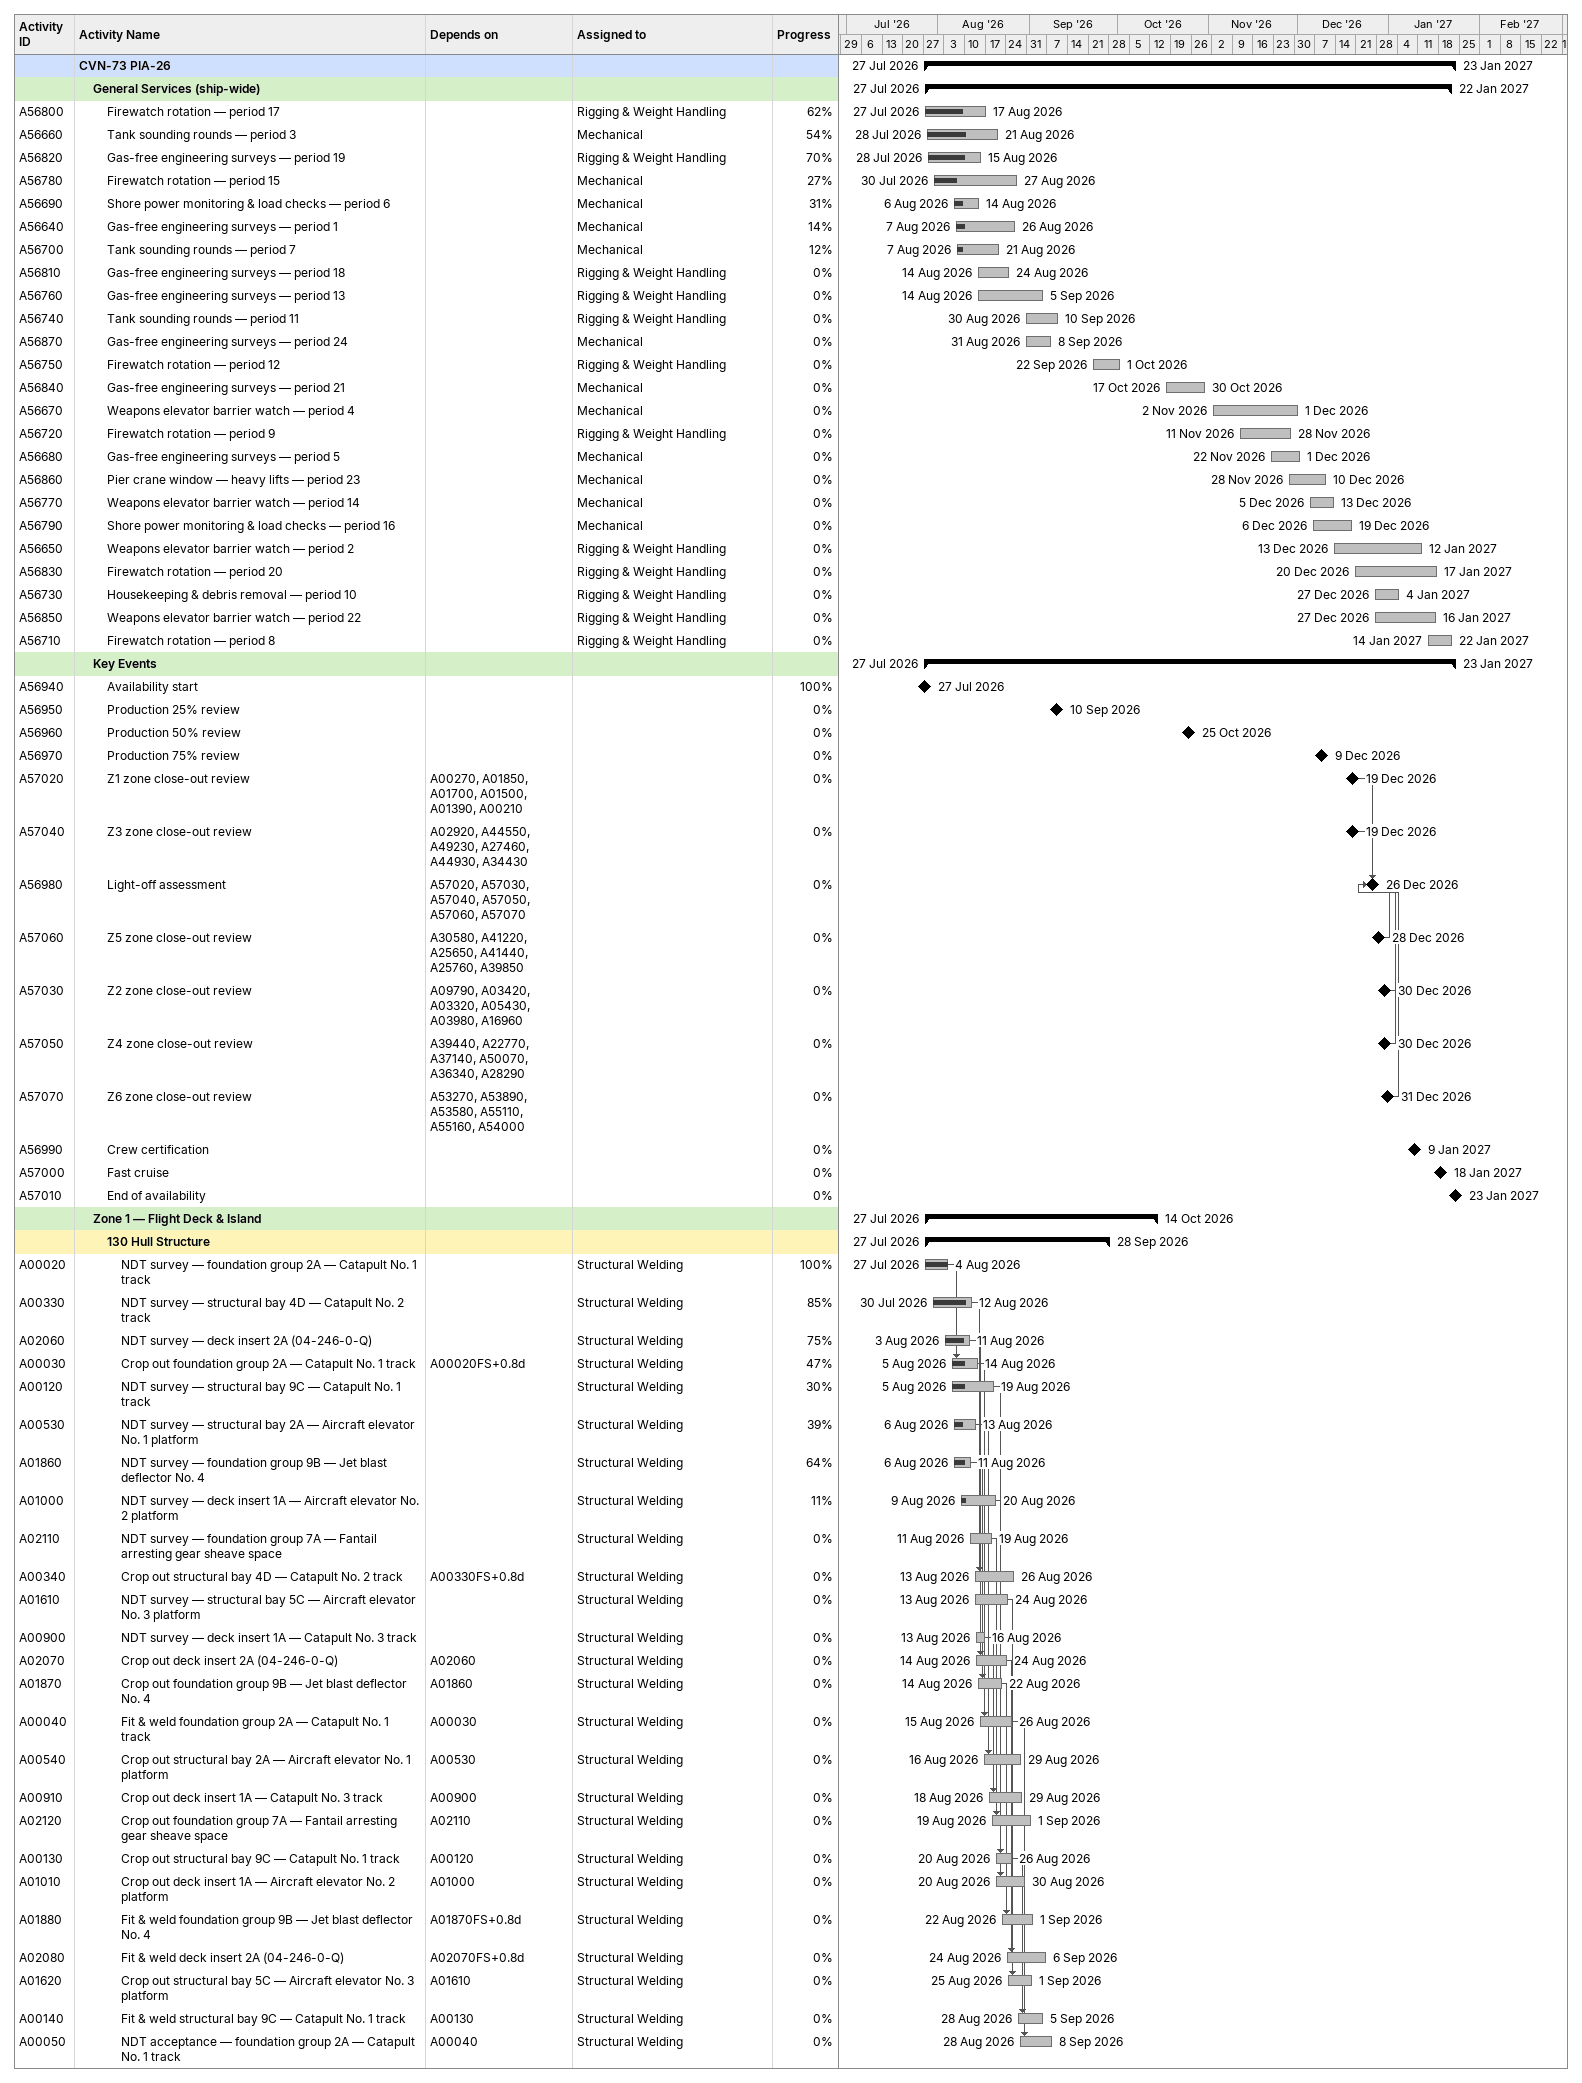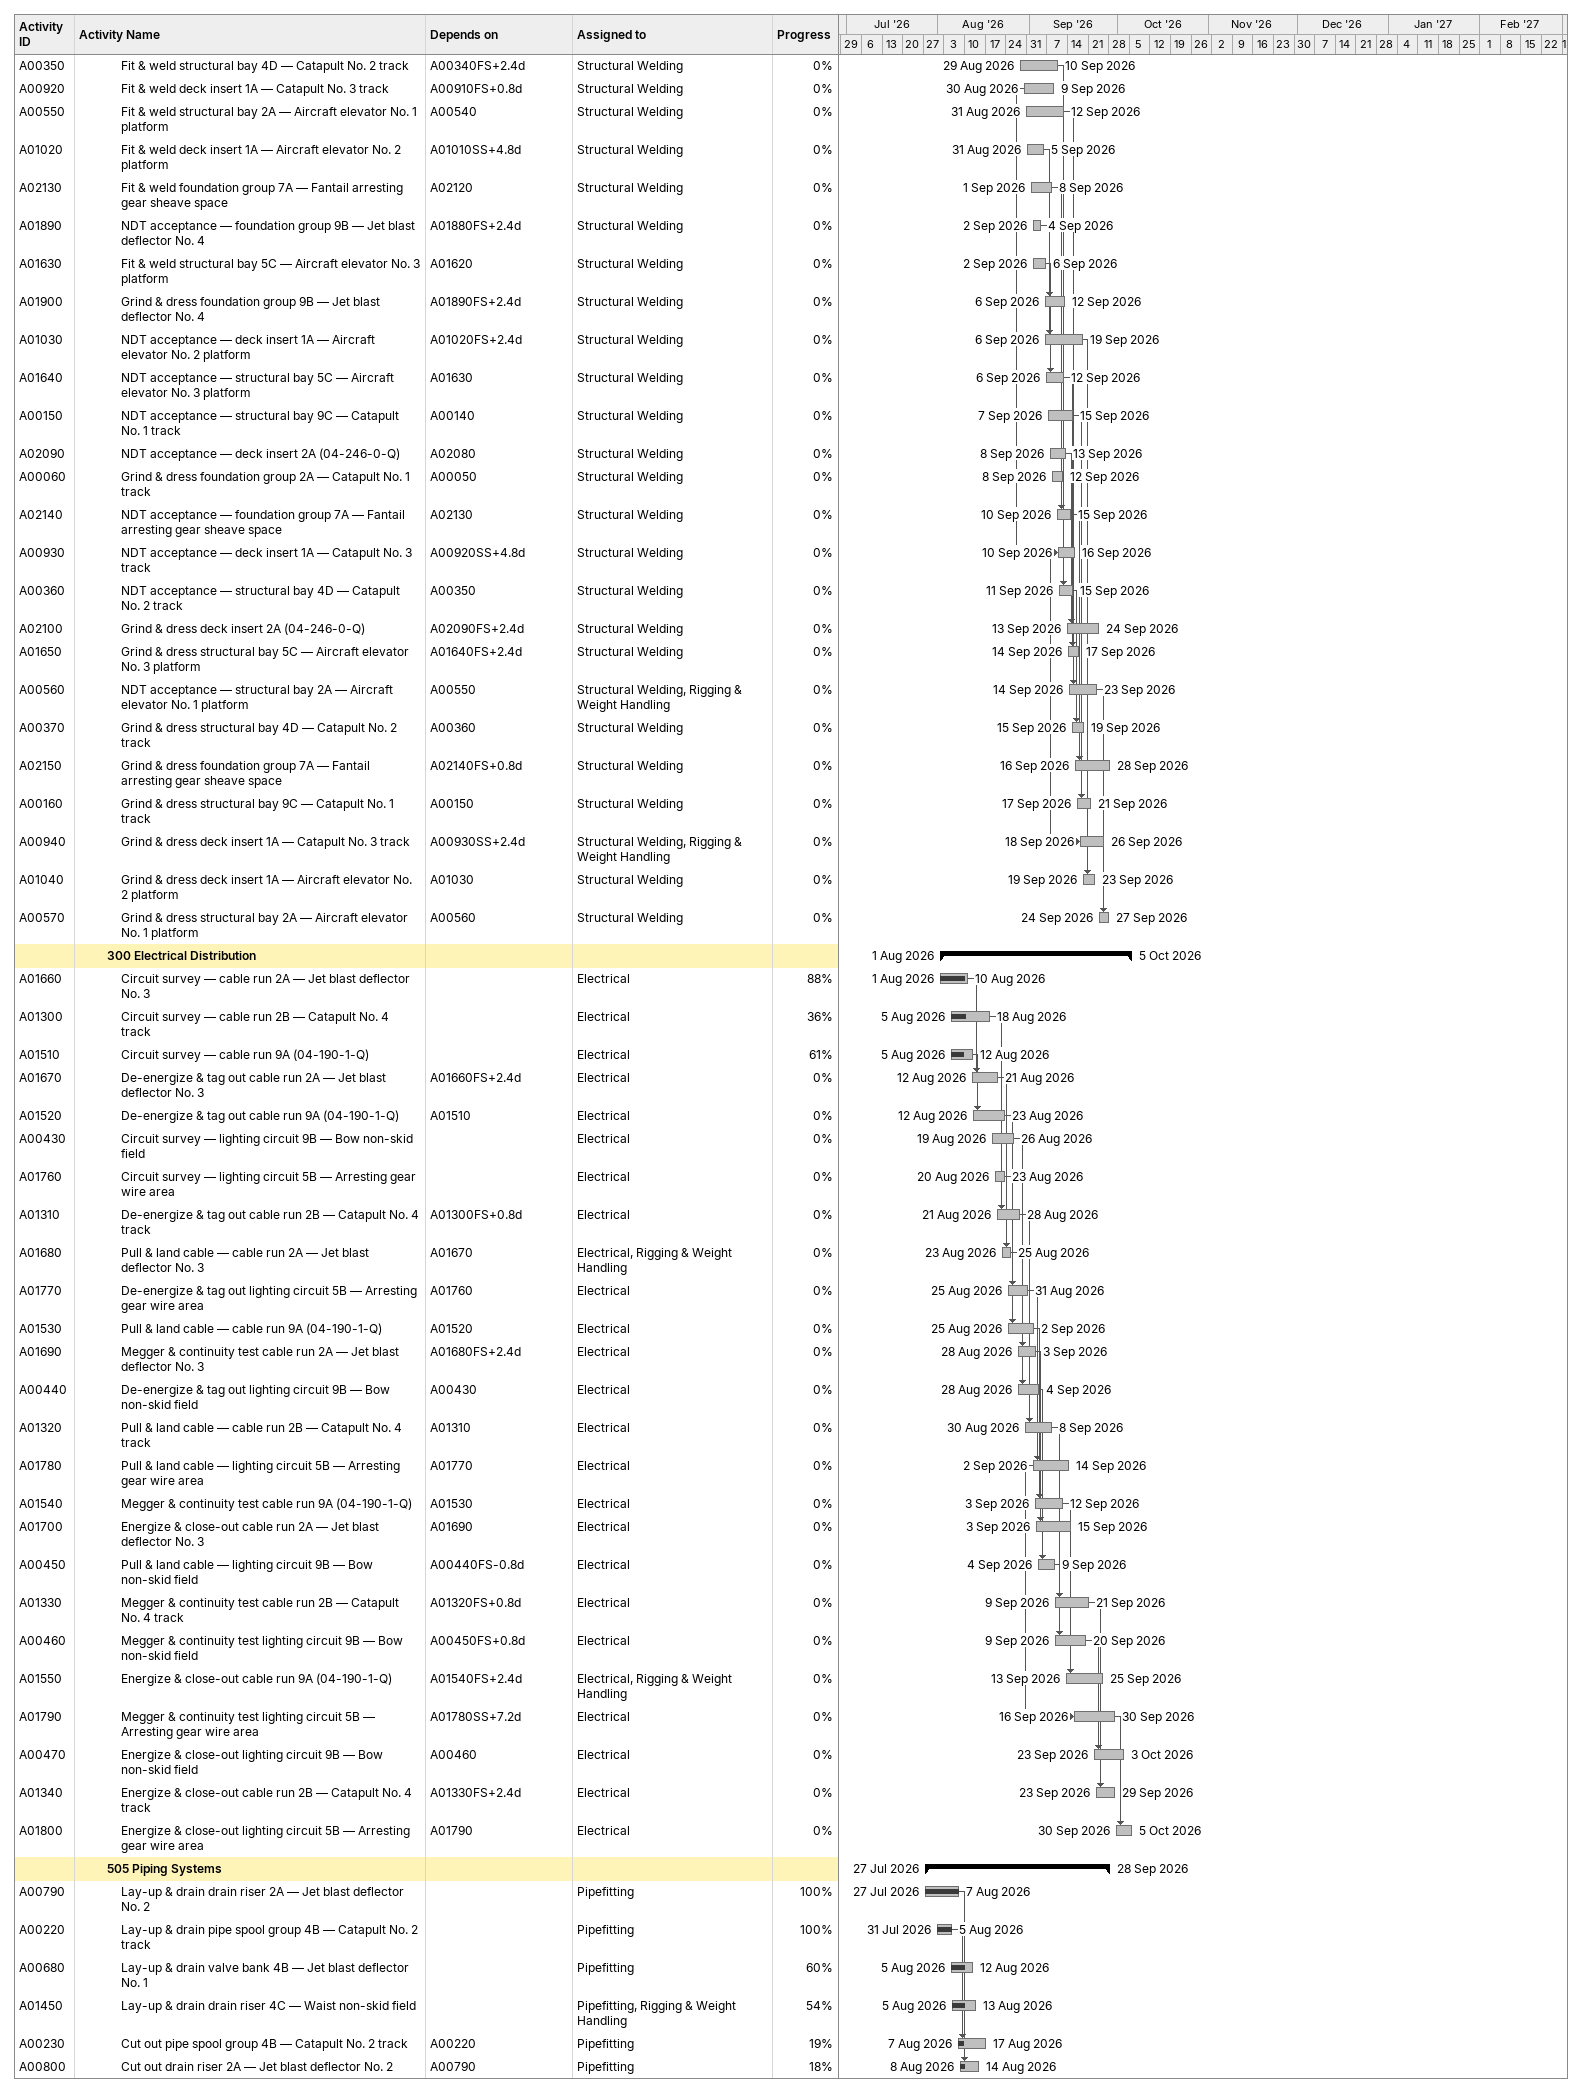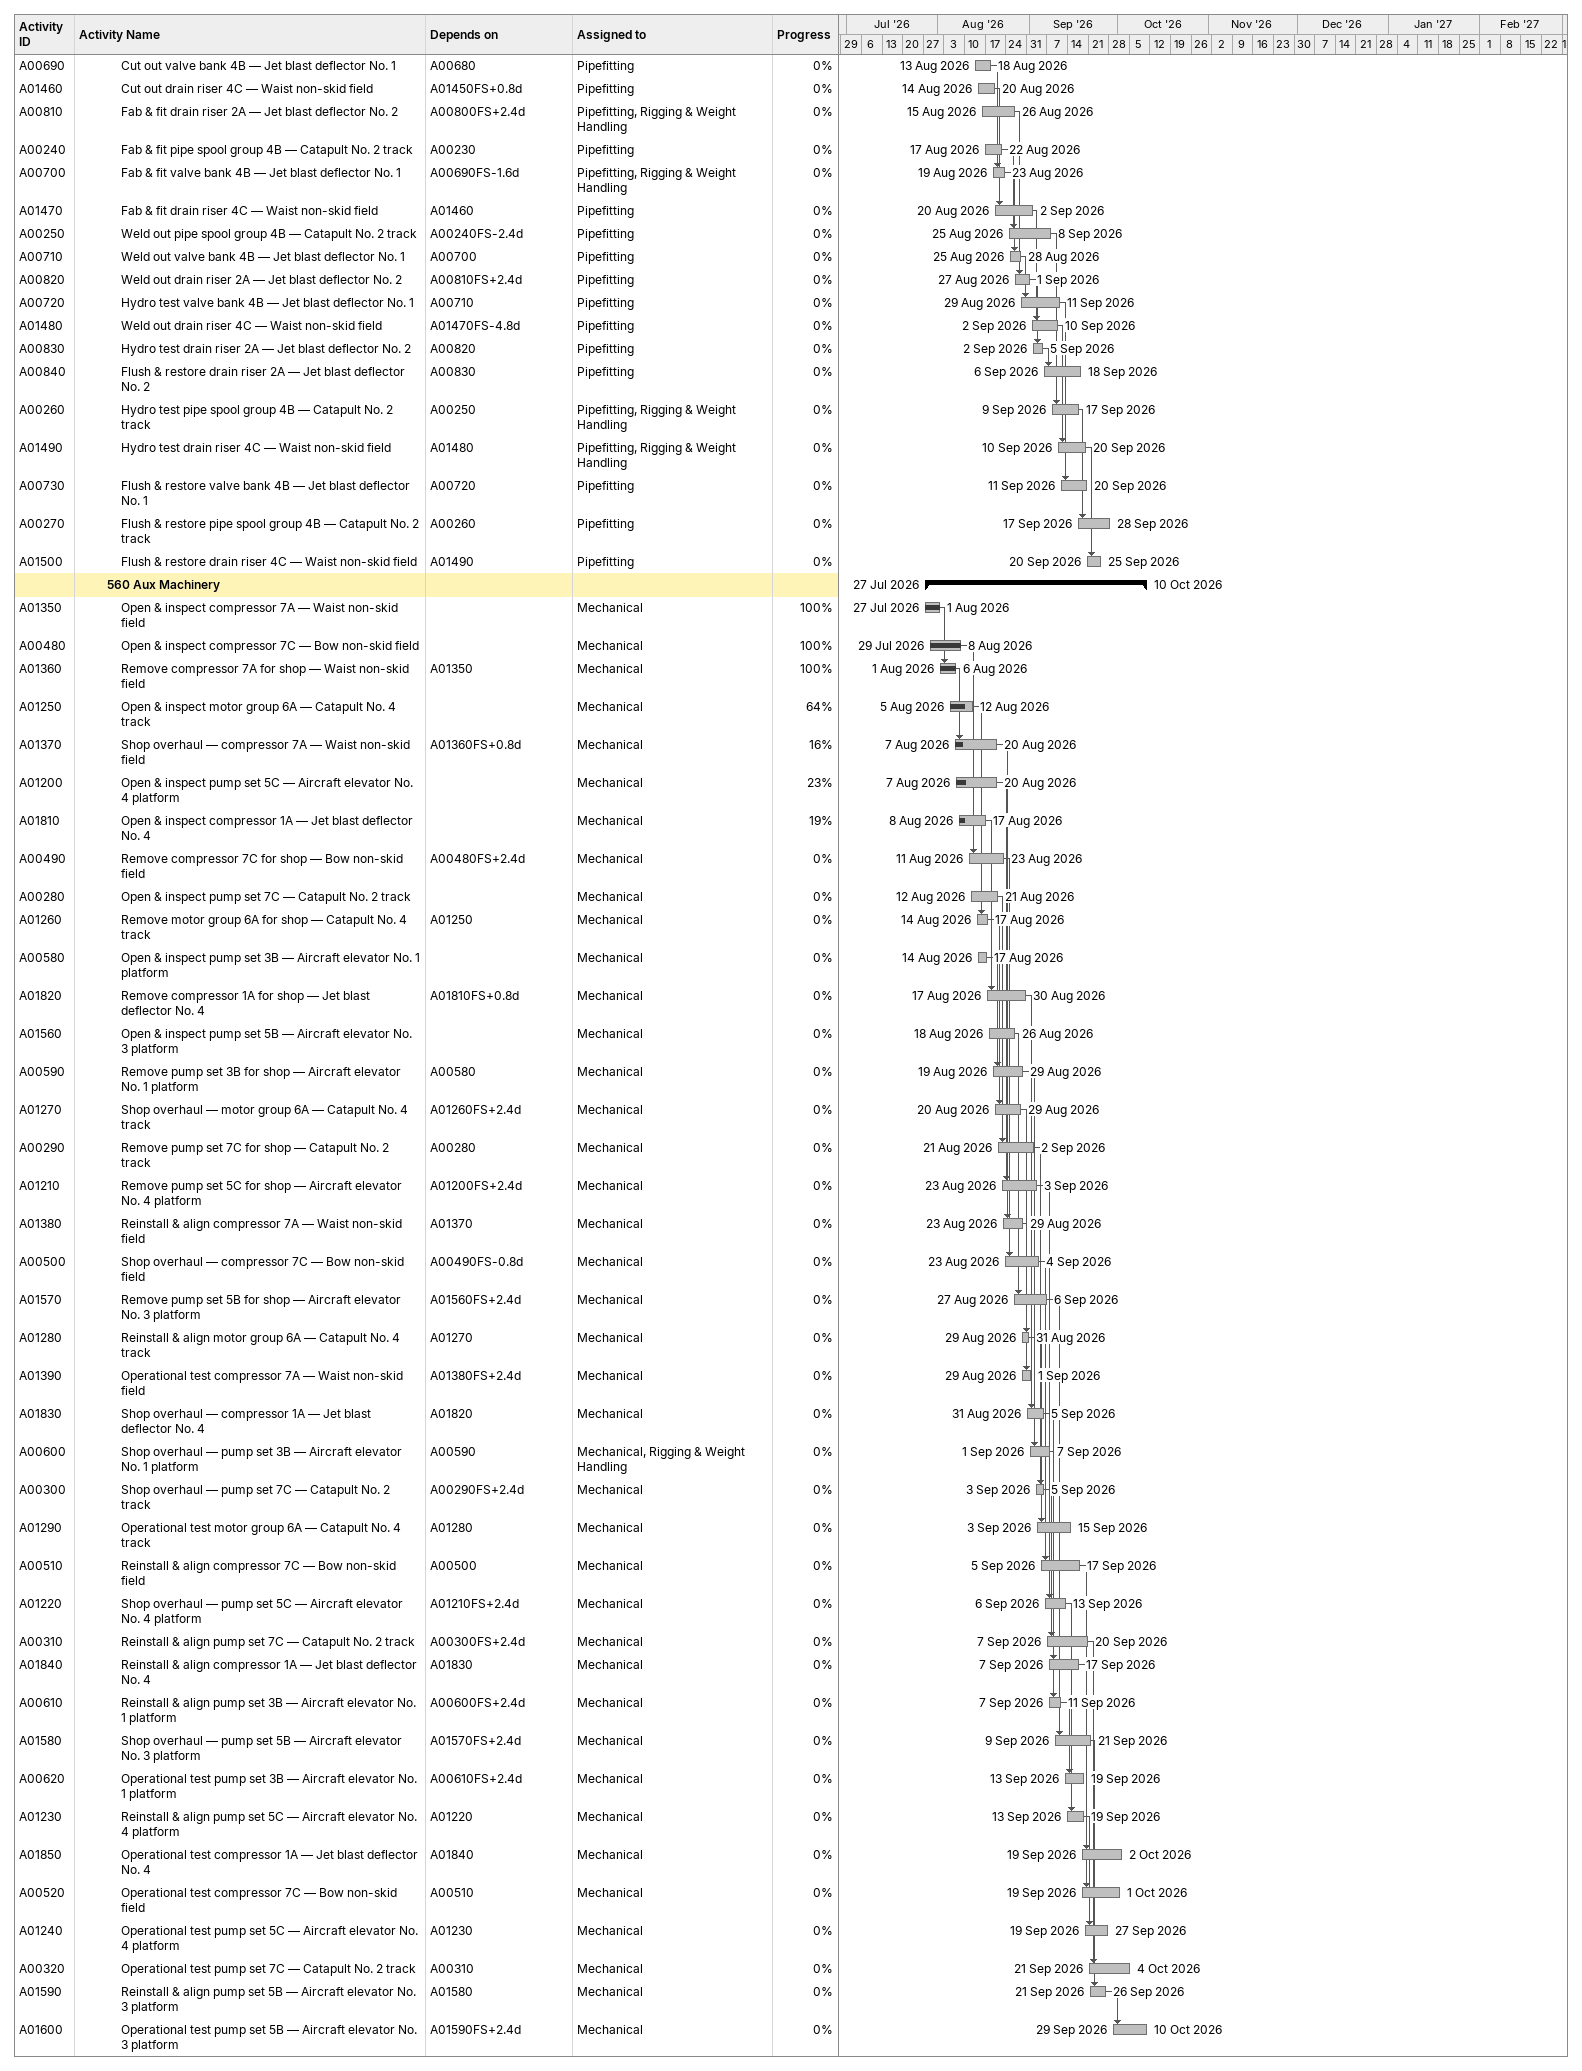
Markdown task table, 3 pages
| ID | Level | Task | Start | Finish | Predecessors | Resources | % complete |
|---|---|---|---|---|---|---|---|
|  | 1 | **CVN-73 PIA-26** | 2026-07-27 | 2027-01-23 |  |  |  |
|  | 2 | **General Services (ship-wide)** | 2026-07-27 | 2027-01-22 |  |  |  |
| A56800 | 3 | Firewatch rotation — period 17 | 2026-07-27 | 2026-08-17 |  | Rigging & Weight Handling | 62 |
| A56660 | 3 | Tank sounding rounds — period 3 | 2026-07-28 | 2026-08-21 |  | Mechanical | 54 |
| A56820 | 3 | Gas-free engineering surveys — period 19 | 2026-07-28 | 2026-08-15 |  | Rigging & Weight Handling | 70 |
| A56780 | 3 | Firewatch rotation — period 15 | 2026-07-30 | 2026-08-27 |  | Mechanical | 27 |
| A56690 | 3 | Shore power monitoring & load checks — period 6 | 2026-08-06 | 2026-08-14 |  | Mechanical | 31 |
| A56640 | 3 | Gas-free engineering surveys — period 1 | 2026-08-07 | 2026-08-26 |  | Mechanical | 14 |
| A56700 | 3 | Tank sounding rounds — period 7 | 2026-08-07 | 2026-08-21 |  | Mechanical | 12 |
| A56810 | 3 | Gas-free engineering surveys — period 18 | 2026-08-14 | 2026-08-24 |  | Rigging & Weight Handling | 0 |
| A56760 | 3 | Gas-free engineering surveys — period 13 | 2026-08-14 | 2026-09-05 |  | Rigging & Weight Handling | 0 |
| A56740 | 3 | Tank sounding rounds — period 11 | 2026-08-30 | 2026-09-10 |  | Rigging & Weight Handling | 0 |
| A56870 | 3 | Gas-free engineering surveys — period 24 | 2026-08-31 | 2026-09-08 |  | Mechanical | 0 |
| A56750 | 3 | Firewatch rotation — period 12 | 2026-09-22 | 2026-10-01 |  | Rigging & Weight Handling | 0 |
| A56840 | 3 | Gas-free engineering surveys — period 21 | 2026-10-17 | 2026-10-30 |  | Mechanical | 0 |
| A56670 | 3 | Weapons elevator barrier watch — period 4 | 2026-11-02 | 2026-12-01 |  | Mechanical | 0 |
| A56720 | 3 | Firewatch rotation — period 9 | 2026-11-11 | 2026-11-28 |  | Rigging & Weight Handling | 0 |
| A56680 | 3 | Gas-free engineering surveys — period 5 | 2026-11-22 | 2026-12-01 |  | Mechanical | 0 |
| A56860 | 3 | Pier crane window — heavy lifts — period 23 | 2026-11-28 | 2026-12-10 |  | Mechanical | 0 |
| A56770 | 3 | Weapons elevator barrier watch — period 14 | 2026-12-05 | 2026-12-13 |  | Mechanical | 0 |
| A56790 | 3 | Shore power monitoring & load checks — period 16 | 2026-12-06 | 2026-12-19 |  | Mechanical | 0 |
| A56650 | 3 | Weapons elevator barrier watch — period 2 | 2026-12-13 | 2027-01-12 |  | Rigging & Weight Handling | 0 |
| A56830 | 3 | Firewatch rotation — period 20 | 2026-12-20 | 2027-01-17 |  | Rigging & Weight Handling | 0 |
| A56730 | 3 | Housekeeping & debris removal — period 10 | 2026-12-27 | 2027-01-04 |  | Rigging & Weight Handling | 0 |
| A56850 | 3 | Weapons elevator barrier watch — period 22 | 2026-12-27 | 2027-01-16 |  | Rigging & Weight Handling | 0 |
| A56710 | 3 | Firewatch rotation — period 8 | 2027-01-14 | 2027-01-22 |  | Rigging & Weight Handling | 0 |
|  | 2 | **Key Events** | 2026-07-27 | 2027-01-23 |  |  |  |
| A56940 | 3 | Availability start (milestone) | 2026-07-27 | 2026-07-27 |  |  | 100 |
| A56950 | 3 | Production 25% review (milestone) | 2026-09-10 | 2026-09-10 |  |  | 0 |
| A56960 | 3 | Production 50% review (milestone) | 2026-10-25 | 2026-10-25 |  |  | 0 |
| A56970 | 3 | Production 75% review (milestone) | 2026-12-09 | 2026-12-09 |  |  | 0 |
| A57020 | 3 | Z1 zone close-out review (milestone) | 2026-12-19 | 2026-12-19 | A00270, A01850, A01700, A01500, A01390, A00210 |  | 0 |
| A57040 | 3 | Z3 zone close-out review (milestone) | 2026-12-19 | 2026-12-19 | A02920, A44550, A49230, A27460, A44930, A34430 |  | 0 |
| A56980 | 3 | Light-off assessment (milestone) | 2026-12-26 | 2026-12-26 | A57020, A57030, A57040, A57050, A57060, A57070 |  | 0 |
| A57060 | 3 | Z5 zone close-out review (milestone) | 2026-12-28 | 2026-12-28 | A30580, A41220, A25650, A41440, A25760, A39850 |  | 0 |
| A57030 | 3 | Z2 zone close-out review (milestone) | 2026-12-30 | 2026-12-30 | A09790, A03420, A03320, A05430, A03980, A16960 |  | 0 |
| A57050 | 3 | Z4 zone close-out review (milestone) | 2026-12-30 | 2026-12-30 | A39440, A22770, A37140, A50070, A36340, A28290 |  | 0 |
| A57070 | 3 | Z6 zone close-out review (milestone) | 2026-12-31 | 2026-12-31 | A53270, A53890, A53580, A55110, A55160, A54000 |  | 0 |
| A56990 | 3 | Crew certification (milestone) | 2027-01-09 | 2027-01-09 |  |  | 0 |
| A57000 | 3 | Fast cruise (milestone) | 2027-01-18 | 2027-01-18 |  |  | 0 |
| A57010 | 3 | End of availability (milestone) | 2027-01-23 | 2027-01-23 |  |  | 0 |
|  | 2 | **Zone 1 — Flight Deck & Island** | 2026-07-27 | 2026-10-14 |  |  |  |
|  | 3 | **130 Hull Structure** | 2026-07-27 | 2026-09-28 |  |  |  |
| A00020 | 4 | NDT survey — foundation group 2A — Catapult No. 1 track | 2026-07-27 | 2026-08-04 |  | Structural Welding | 100 |
| A00330 | 4 | NDT survey — structural bay 4D — Catapult No. 2 track | 2026-07-30 | 2026-08-12 |  | Structural Welding | 85 |
| A02060 | 4 | NDT survey — deck insert 2A (04-246-0-Q) | 2026-08-03 | 2026-08-11 |  | Structural Welding | 75 |
| A00030 | 4 | Crop out foundation group 2A — Catapult No. 1 track | 2026-08-05 | 2026-08-14 | A00020FS+0.8d | Structural Welding | 47 |
| A00120 | 4 | NDT survey — structural bay 9C — Catapult No. 1 track | 2026-08-05 | 2026-08-19 |  | Structural Welding | 30 |
| A00530 | 4 | NDT survey — structural bay 2A — Aircraft elevator No. 1 platform | 2026-08-06 | 2026-08-13 |  | Structural Welding | 39 |
| A01860 | 4 | NDT survey — foundation group 9B — Jet blast deflector No. 4 | 2026-08-06 | 2026-08-11 |  | Structural Welding | 64 |
| A01000 | 4 | NDT survey — deck insert 1A — Aircraft elevator No. 2 platform | 2026-08-09 | 2026-08-20 |  | Structural Welding | 11 |
| A02110 | 4 | NDT survey — foundation group 7A — Fantail arresting gear sheave space | 2026-08-11 | 2026-08-19 |  | Structural Welding | 0 |
| A00340 | 4 | Crop out structural bay 4D — Catapult No. 2 track | 2026-08-13 | 2026-08-26 | A00330FS+0.8d | Structural Welding | 0 |
| A01610 | 4 | NDT survey — structural bay 5C — Aircraft elevator No. 3 platform | 2026-08-13 | 2026-08-24 |  | Structural Welding | 0 |
| A00900 | 4 | NDT survey — deck insert 1A — Catapult No. 3 track | 2026-08-13 | 2026-08-16 |  | Structural Welding | 0 |
| A02070 | 4 | Crop out deck insert 2A (04-246-0-Q) | 2026-08-14 | 2026-08-24 | A02060 | Structural Welding | 0 |
| A01870 | 4 | Crop out foundation group 9B — Jet blast deflector No. 4 | 2026-08-14 | 2026-08-22 | A01860 | Structural Welding | 0 |
| A00040 | 4 | Fit & weld foundation group 2A — Catapult No. 1 track | 2026-08-15 | 2026-08-26 | A00030 | Structural Welding | 0 |
| A00540 | 4 | Crop out structural bay 2A — Aircraft elevator No. 1 platform | 2026-08-16 | 2026-08-29 | A00530 | Structural Welding | 0 |
| A00910 | 4 | Crop out deck insert 1A — Catapult No. 3 track | 2026-08-18 | 2026-08-29 | A00900 | Structural Welding | 0 |
| A02120 | 4 | Crop out foundation group 7A — Fantail arresting gear sheave space | 2026-08-19 | 2026-09-01 | A02110 | Structural Welding | 0 |
| A00130 | 4 | Crop out structural bay 9C — Catapult No. 1 track | 2026-08-20 | 2026-08-26 | A00120 | Structural Welding | 0 |
| A01010 | 4 | Crop out deck insert 1A — Aircraft elevator No. 2 platform | 2026-08-20 | 2026-08-30 | A01000 | Structural Welding | 0 |
| A01880 | 4 | Fit & weld foundation group 9B — Jet blast deflector No. 4 | 2026-08-22 | 2026-09-01 | A01870FS+0.8d | Structural Welding | 0 |
| A02080 | 4 | Fit & weld deck insert 2A (04-246-0-Q) | 2026-08-24 | 2026-09-06 | A02070FS+0.8d | Structural Welding | 0 |
| A01620 | 4 | Crop out structural bay 5C — Aircraft elevator No. 3 platform | 2026-08-25 | 2026-09-01 | A01610 | Structural Welding | 0 |
| A00140 | 4 | Fit & weld structural bay 9C — Catapult No. 1 track | 2026-08-28 | 2026-09-05 | A00130 | Structural Welding | 0 |
| A00050 | 4 | NDT acceptance — foundation group 2A — Catapult No. 1 track | 2026-08-28 | 2026-09-08 | A00040 | Structural Welding | 0 |
| A00350 | 4 | Fit & weld structural bay 4D — Catapult No. 2 track | 2026-08-29 | 2026-09-10 | A00340FS+2.4d | Structural Welding | 0 |
| A00920 | 4 | Fit & weld deck insert 1A — Catapult No. 3 track | 2026-08-30 | 2026-09-09 | A00910FS+0.8d | Structural Welding | 0 |
| A00550 | 4 | Fit & weld structural bay 2A — Aircraft elevator No. 1 platform | 2026-08-31 | 2026-09-12 | A00540 | Structural Welding | 0 |
| A01020 | 4 | Fit & weld deck insert 1A — Aircraft elevator No. 2 platform | 2026-08-31 | 2026-09-05 | A01010SS+4.8d | Structural Welding | 0 |
| A02130 | 4 | Fit & weld foundation group 7A — Fantail arresting gear sheave space | 2026-09-01 | 2026-09-08 | A02120 | Structural Welding | 0 |
| A01890 | 4 | NDT acceptance — foundation group 9B — Jet blast deflector No. 4 | 2026-09-02 | 2026-09-04 | A01880FS+2.4d | Structural Welding | 0 |
| A01630 | 4 | Fit & weld structural bay 5C — Aircraft elevator No. 3 platform | 2026-09-02 | 2026-09-06 | A01620 | Structural Welding | 0 |
| A01900 | 4 | Grind & dress foundation group 9B — Jet blast deflector No. 4 | 2026-09-06 | 2026-09-12 | A01890FS+2.4d | Structural Welding | 0 |
| A01030 | 4 | NDT acceptance — deck insert 1A — Aircraft elevator No. 2 platform | 2026-09-06 | 2026-09-19 | A01020FS+2.4d | Structural Welding | 0 |
| A01640 | 4 | NDT acceptance — structural bay 5C — Aircraft elevator No. 3 platform | 2026-09-06 | 2026-09-12 | A01630 | Structural Welding | 0 |
| A00150 | 4 | NDT acceptance — structural bay 9C — Catapult No. 1 track | 2026-09-07 | 2026-09-15 | A00140 | Structural Welding | 0 |
| A02090 | 4 | NDT acceptance — deck insert 2A (04-246-0-Q) | 2026-09-08 | 2026-09-13 | A02080 | Structural Welding | 0 |
| A00060 | 4 | Grind & dress foundation group 2A — Catapult No. 1 track | 2026-09-08 | 2026-09-12 | A00050 | Structural Welding | 0 |
| A02140 | 4 | NDT acceptance — foundation group 7A — Fantail arresting gear sheave space | 2026-09-10 | 2026-09-15 | A02130 | Structural Welding | 0 |
| A00930 | 4 | NDT acceptance — deck insert 1A — Catapult No. 3 track | 2026-09-10 | 2026-09-16 | A00920SS+4.8d | Structural Welding | 0 |
| A00360 | 4 | NDT acceptance — structural bay 4D — Catapult No. 2 track | 2026-09-11 | 2026-09-15 | A00350 | Structural Welding | 0 |
| A02100 | 4 | Grind & dress deck insert 2A (04-246-0-Q) | 2026-09-13 | 2026-09-24 | A02090FS+2.4d | Structural Welding | 0 |
| A01650 | 4 | Grind & dress structural bay 5C — Aircraft elevator No. 3 platform | 2026-09-14 | 2026-09-17 | A01640FS+2.4d | Structural Welding | 0 |
| A00560 | 4 | NDT acceptance — structural bay 2A — Aircraft elevator No. 1 platform | 2026-09-14 | 2026-09-23 | A00550 | Structural Welding, Rigging & Weight Handling | 0 |
| A00370 | 4 | Grind & dress structural bay 4D — Catapult No. 2 track | 2026-09-15 | 2026-09-19 | A00360 | Structural Welding | 0 |
| A02150 | 4 | Grind & dress foundation group 7A — Fantail arresting gear sheave space | 2026-09-16 | 2026-09-28 | A02140FS+0.8d | Structural Welding | 0 |
| A00160 | 4 | Grind & dress structural bay 9C — Catapult No. 1 track | 2026-09-17 | 2026-09-21 | A00150 | Structural Welding | 0 |
| A00940 | 4 | Grind & dress deck insert 1A — Catapult No. 3 track | 2026-09-18 | 2026-09-26 | A00930SS+2.4d | Structural Welding, Rigging & Weight Handling | 0 |
| A01040 | 4 | Grind & dress deck insert 1A — Aircraft elevator No. 2 platform | 2026-09-19 | 2026-09-23 | A01030 | Structural Welding | 0 |
| A00570 | 4 | Grind & dress structural bay 2A — Aircraft elevator No. 1 platform | 2026-09-24 | 2026-09-27 | A00560 | Structural Welding | 0 |
|  | 3 | **300 Electrical Distribution** | 2026-08-01 | 2026-10-05 |  |  |  |
| A01660 | 4 | Circuit survey — cable run 2A — Jet blast deflector No. 3 | 2026-08-01 | 2026-08-10 |  | Electrical | 88 |
| A01300 | 4 | Circuit survey — cable run 2B — Catapult No. 4 track | 2026-08-05 | 2026-08-18 |  | Electrical | 36 |
| A01510 | 4 | Circuit survey — cable run 9A (04-190-1-Q) | 2026-08-05 | 2026-08-12 |  | Electrical | 61 |
| A01670 | 4 | De-energize & tag out cable run 2A — Jet blast deflector No. 3 | 2026-08-12 | 2026-08-21 | A01660FS+2.4d | Electrical | 0 |
| A01520 | 4 | De-energize & tag out cable run 9A (04-190-1-Q) | 2026-08-12 | 2026-08-23 | A01510 | Electrical | 0 |
| A00430 | 4 | Circuit survey — lighting circuit 9B — Bow non-skid field | 2026-08-19 | 2026-08-26 |  | Electrical | 0 |
| A01760 | 4 | Circuit survey — lighting circuit 5B — Arresting gear wire area | 2026-08-20 | 2026-08-23 |  | Electrical | 0 |
| A01310 | 4 | De-energize & tag out cable run 2B — Catapult No. 4 track | 2026-08-21 | 2026-08-28 | A01300FS+0.8d | Electrical | 0 |
| A01680 | 4 | Pull & land cable — cable run 2A — Jet blast deflector No. 3 | 2026-08-23 | 2026-08-25 | A01670 | Electrical, Rigging & Weight Handling | 0 |
| A01770 | 4 | De-energize & tag out lighting circuit 5B — Arresting gear wire area | 2026-08-25 | 2026-08-31 | A01760 | Electrical | 0 |
| A01530 | 4 | Pull & land cable — cable run 9A (04-190-1-Q) | 2026-08-25 | 2026-09-02 | A01520 | Electrical | 0 |
| A01690 | 4 | Megger & continuity test cable run 2A — Jet blast deflector No. 3 | 2026-08-28 | 2026-09-03 | A01680FS+2.4d | Electrical | 0 |
| A00440 | 4 | De-energize & tag out lighting circuit 9B — Bow non-skid field | 2026-08-28 | 2026-09-04 | A00430 | Electrical | 0 |
| A01320 | 4 | Pull & land cable — cable run 2B — Catapult No. 4 track | 2026-08-30 | 2026-09-08 | A01310 | Electrical | 0 |
| A01780 | 4 | Pull & land cable — lighting circuit 5B — Arresting gear wire area | 2026-09-02 | 2026-09-14 | A01770 | Electrical | 0 |
| A01540 | 4 | Megger & continuity test cable run 9A (04-190-1-Q) | 2026-09-03 | 2026-09-12 | A01530 | Electrical | 0 |
| A01700 | 4 | Energize & close-out cable run 2A — Jet blast deflector No. 3 | 2026-09-03 | 2026-09-15 | A01690 | Electrical | 0 |
| A00450 | 4 | Pull & land cable — lighting circuit 9B — Bow non-skid field | 2026-09-04 | 2026-09-09 | A00440FS-0.8d | Electrical | 0 |
| A01330 | 4 | Megger & continuity test cable run 2B — Catapult No. 4 track | 2026-09-09 | 2026-09-21 | A01320FS+0.8d | Electrical | 0 |
| A00460 | 4 | Megger & continuity test lighting circuit 9B — Bow non-skid field | 2026-09-09 | 2026-09-20 | A00450FS+0.8d | Electrical | 0 |
| A01550 | 4 | Energize & close-out cable run 9A (04-190-1-Q) | 2026-09-13 | 2026-09-25 | A01540FS+2.4d | Electrical, Rigging & Weight Handling | 0 |
| A01790 | 4 | Megger & continuity test lighting circuit 5B — Arresting gear wire area | 2026-09-16 | 2026-09-30 | A01780SS+7.2d | Electrical | 0 |
| A00470 | 4 | Energize & close-out lighting circuit 9B — Bow non-skid field | 2026-09-23 | 2026-10-03 | A00460 | Electrical | 0 |
| A01340 | 4 | Energize & close-out cable run 2B — Catapult No. 4 track | 2026-09-23 | 2026-09-29 | A01330FS+2.4d | Electrical | 0 |
| A01800 | 4 | Energize & close-out lighting circuit 5B — Arresting gear wire area | 2026-09-30 | 2026-10-05 | A01790 | Electrical | 0 |
|  | 3 | **505 Piping Systems** | 2026-07-27 | 2026-09-28 |  |  |  |
| A00790 | 4 | Lay-up & drain drain riser 2A — Jet blast deflector No. 2 | 2026-07-27 | 2026-08-07 |  | Pipefitting | 100 |
| A00220 | 4 | Lay-up & drain pipe spool group 4B — Catapult No. 2 track | 2026-07-31 | 2026-08-05 |  | Pipefitting | 100 |
| A00680 | 4 | Lay-up & drain valve bank 4B — Jet blast deflector No. 1 | 2026-08-05 | 2026-08-12 |  | Pipefitting | 60 |
| A01450 | 4 | Lay-up & drain drain riser 4C — Waist non-skid field | 2026-08-05 | 2026-08-13 |  | Pipefitting, Rigging & Weight Handling | 54 |
| A00230 | 4 | Cut out pipe spool group 4B — Catapult No. 2 track | 2026-08-07 | 2026-08-17 | A00220 | Pipefitting | 19 |
| A00800 | 4 | Cut out drain riser 2A — Jet blast deflector No. 2 | 2026-08-08 | 2026-08-14 | A00790 | Pipefitting | 18 |
| A00690 | 4 | Cut out valve bank 4B — Jet blast deflector No. 1 | 2026-08-13 | 2026-08-18 | A00680 | Pipefitting | 0 |
| A01460 | 4 | Cut out drain riser 4C — Waist non-skid field | 2026-08-14 | 2026-08-20 | A01450FS+0.8d | Pipefitting | 0 |
| A00810 | 4 | Fab & fit drain riser 2A — Jet blast deflector No. 2 | 2026-08-15 | 2026-08-26 | A00800FS+2.4d | Pipefitting, Rigging & Weight Handling | 0 |
| A00240 | 4 | Fab & fit pipe spool group 4B — Catapult No. 2 track | 2026-08-17 | 2026-08-22 | A00230 | Pipefitting | 0 |
| A00700 | 4 | Fab & fit valve bank 4B — Jet blast deflector No. 1 | 2026-08-19 | 2026-08-23 | A00690FS-1.6d | Pipefitting, Rigging & Weight Handling | 0 |
| A01470 | 4 | Fab & fit drain riser 4C — Waist non-skid field | 2026-08-20 | 2026-09-02 | A01460 | Pipefitting | 0 |
| A00250 | 4 | Weld out pipe spool group 4B — Catapult No. 2 track | 2026-08-25 | 2026-09-08 | A00240FS-2.4d | Pipefitting | 0 |
| A00710 | 4 | Weld out valve bank 4B — Jet blast deflector No. 1 | 2026-08-25 | 2026-08-28 | A00700 | Pipefitting | 0 |
| A00820 | 4 | Weld out drain riser 2A — Jet blast deflector No. 2 | 2026-08-27 | 2026-09-01 | A00810FS+2.4d | Pipefitting | 0 |
| A00720 | 4 | Hydro test valve bank 4B — Jet blast deflector No. 1 | 2026-08-29 | 2026-09-11 | A00710 | Pipefitting | 0 |
| A01480 | 4 | Weld out drain riser 4C — Waist non-skid field | 2026-09-02 | 2026-09-10 | A01470FS-4.8d | Pipefitting | 0 |
| A00830 | 4 | Hydro test drain riser 2A — Jet blast deflector No. 2 | 2026-09-02 | 2026-09-05 | A00820 | Pipefitting | 0 |
| A00840 | 4 | Flush & restore drain riser 2A — Jet blast deflector No. 2 | 2026-09-06 | 2026-09-18 | A00830 | Pipefitting | 0 |
| A00260 | 4 | Hydro test pipe spool group 4B — Catapult No. 2 track | 2026-09-09 | 2026-09-17 | A00250 | Pipefitting, Rigging & Weight Handling | 0 |
| A01490 | 4 | Hydro test drain riser 4C — Waist non-skid field | 2026-09-10 | 2026-09-20 | A01480 | Pipefitting, Rigging & Weight Handling | 0 |
| A00730 | 4 | Flush & restore valve bank 4B — Jet blast deflector No. 1 | 2026-09-11 | 2026-09-20 | A00720 | Pipefitting | 0 |
| A00270 | 4 | Flush & restore pipe spool group 4B — Catapult No. 2 track | 2026-09-17 | 2026-09-28 | A00260 | Pipefitting | 0 |
| A01500 | 4 | Flush & restore drain riser 4C — Waist non-skid field | 2026-09-20 | 2026-09-25 | A01490 | Pipefitting | 0 |
|  | 3 | **560 Aux Machinery** | 2026-07-27 | 2026-10-10 |  |  |  |
| A01350 | 4 | Open & inspect compressor 7A — Waist non-skid field | 2026-07-27 | 2026-08-01 |  | Mechanical | 100 |
| A00480 | 4 | Open & inspect compressor 7C — Bow non-skid field | 2026-07-29 | 2026-08-08 |  | Mechanical | 100 |
| A01360 | 4 | Remove compressor 7A for shop — Waist non-skid field | 2026-08-01 | 2026-08-06 | A01350 | Mechanical | 100 |
| A01250 | 4 | Open & inspect motor group 6A — Catapult No. 4 track | 2026-08-05 | 2026-08-12 |  | Mechanical | 64 |
| A01370 | 4 | Shop overhaul — compressor 7A — Waist non-skid field | 2026-08-07 | 2026-08-20 | A01360FS+0.8d | Mechanical | 16 |
| A01200 | 4 | Open & inspect pump set 5C — Aircraft elevator No. 4 platform | 2026-08-07 | 2026-08-20 |  | Mechanical | 23 |
| A01810 | 4 | Open & inspect compressor 1A — Jet blast deflector No. 4 | 2026-08-08 | 2026-08-17 |  | Mechanical | 19 |
| A00490 | 4 | Remove compressor 7C for shop — Bow non-skid field | 2026-08-11 | 2026-08-23 | A00480FS+2.4d | Mechanical | 0 |
| A00280 | 4 | Open & inspect pump set 7C — Catapult No. 2 track | 2026-08-12 | 2026-08-21 |  | Mechanical | 0 |
| A01260 | 4 | Remove motor group 6A for shop — Catapult No. 4 track | 2026-08-14 | 2026-08-17 | A01250 | Mechanical | 0 |
| A00580 | 4 | Open & inspect pump set 3B — Aircraft elevator No. 1 platform | 2026-08-14 | 2026-08-17 |  | Mechanical | 0 |
| A01820 | 4 | Remove compressor 1A for shop — Jet blast deflector No. 4 | 2026-08-17 | 2026-08-30 | A01810FS+0.8d | Mechanical | 0 |
| A01560 | 4 | Open & inspect pump set 5B — Aircraft elevator No. 3 platform | 2026-08-18 | 2026-08-26 |  | Mechanical | 0 |
| A00590 | 4 | Remove pump set 3B for shop — Aircraft elevator No. 1 platform | 2026-08-19 | 2026-08-29 | A00580 | Mechanical | 0 |
| A01270 | 4 | Shop overhaul — motor group 6A — Catapult No. 4 track | 2026-08-20 | 2026-08-29 | A01260FS+2.4d | Mechanical | 0 |
| A00290 | 4 | Remove pump set 7C for shop — Catapult No. 2 track | 2026-08-21 | 2026-09-02 | A00280 | Mechanical | 0 |
| A01210 | 4 | Remove pump set 5C for shop — Aircraft elevator No. 4 platform | 2026-08-23 | 2026-09-03 | A01200FS+2.4d | Mechanical | 0 |
| A01380 | 4 | Reinstall & align compressor 7A — Waist non-skid field | 2026-08-23 | 2026-08-29 | A01370 | Mechanical | 0 |
| A00500 | 4 | Shop overhaul — compressor 7C — Bow non-skid field | 2026-08-23 | 2026-09-04 | A00490FS-0.8d | Mechanical | 0 |
| A01570 | 4 | Remove pump set 5B for shop — Aircraft elevator No. 3 platform | 2026-08-27 | 2026-09-06 | A01560FS+2.4d | Mechanical | 0 |
| A01280 | 4 | Reinstall & align motor group 6A — Catapult No. 4 track | 2026-08-29 | 2026-08-31 | A01270 | Mechanical | 0 |
| A01390 | 4 | Operational test compressor 7A — Waist non-skid field | 2026-08-29 | 2026-09-01 | A01380FS+2.4d | Mechanical | 0 |
| A01830 | 4 | Shop overhaul — compressor 1A — Jet blast deflector No. 4 | 2026-08-31 | 2026-09-05 | A01820 | Mechanical | 0 |
| A00600 | 4 | Shop overhaul — pump set 3B — Aircraft elevator No. 1 platform | 2026-09-01 | 2026-09-07 | A00590 | Mechanical, Rigging & Weight Handling | 0 |
| A00300 | 4 | Shop overhaul — pump set 7C — Catapult No. 2 track | 2026-09-03 | 2026-09-05 | A00290FS+2.4d | Mechanical | 0 |
| A01290 | 4 | Operational test motor group 6A — Catapult No. 4 track | 2026-09-03 | 2026-09-15 | A01280 | Mechanical | 0 |
| A00510 | 4 | Reinstall & align compressor 7C — Bow non-skid field | 2026-09-05 | 2026-09-17 | A00500 | Mechanical | 0 |
| A01220 | 4 | Shop overhaul — pump set 5C — Aircraft elevator No. 4 platform | 2026-09-06 | 2026-09-13 | A01210FS+2.4d | Mechanical | 0 |
| A00310 | 4 | Reinstall & align pump set 7C — Catapult No. 2 track | 2026-09-07 | 2026-09-20 | A00300FS+2.4d | Mechanical | 0 |
| A01840 | 4 | Reinstall & align compressor 1A — Jet blast deflector No. 4 | 2026-09-07 | 2026-09-17 | A01830 | Mechanical | 0 |
| A00610 | 4 | Reinstall & align pump set 3B — Aircraft elevator No. 1 platform | 2026-09-07 | 2026-09-11 | A00600FS+2.4d | Mechanical | 0 |
| A01580 | 4 | Shop overhaul — pump set 5B — Aircraft elevator No. 3 platform | 2026-09-09 | 2026-09-21 | A01570FS+2.4d | Mechanical | 0 |
| A00620 | 4 | Operational test pump set 3B — Aircraft elevator No. 1 platform | 2026-09-13 | 2026-09-19 | A00610FS+2.4d | Mechanical | 0 |
| A01230 | 4 | Reinstall & align pump set 5C — Aircraft elevator No. 4 platform | 2026-09-13 | 2026-09-19 | A01220 | Mechanical | 0 |
| A01850 | 4 | Operational test compressor 1A — Jet blast deflector No. 4 | 2026-09-19 | 2026-10-02 | A01840 | Mechanical | 0 |
| A00520 | 4 | Operational test compressor 7C — Bow non-skid field | 2026-09-19 | 2026-10-01 | A00510 | Mechanical | 0 |
| A01240 | 4 | Operational test pump set 5C — Aircraft elevator No. 4 platform | 2026-09-19 | 2026-09-27 | A01230 | Mechanical | 0 |
| A00320 | 4 | Operational test pump set 7C — Catapult No. 2 track | 2026-09-21 | 2026-10-04 | A00310 | Mechanical | 0 |
| A01590 | 4 | Reinstall & align pump set 5B — Aircraft elevator No. 3 platform | 2026-09-21 | 2026-09-26 | A01580 | Mechanical | 0 |
| A01600 | 4 | Operational test pump set 5B — Aircraft elevator No. 3 platform | 2026-09-29 | 2026-10-10 | A01590FS+2.4d | Mechanical | 0 |
